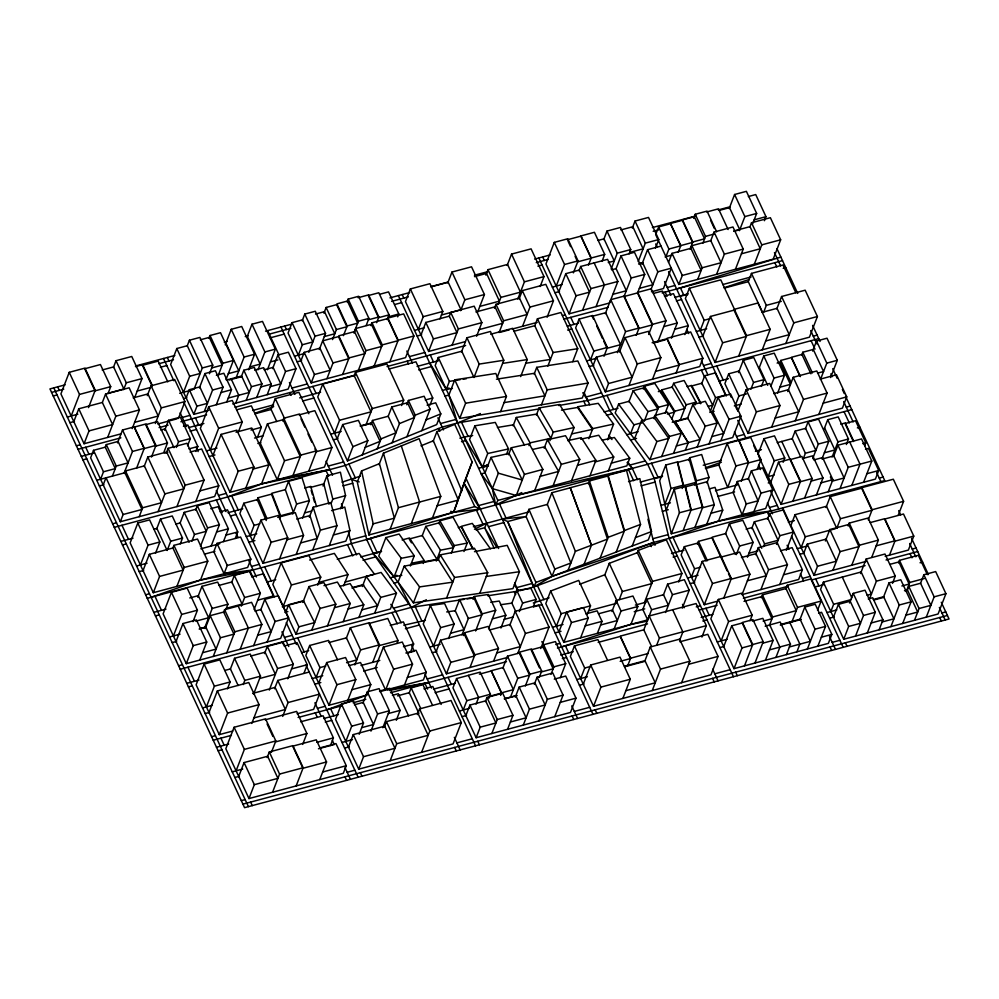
<?xml version="1.0" encoding="UTF-8"?>
<svg xmlns="http://www.w3.org/2000/svg" width="999" height="999" viewBox="0 0 999 999"><rect width="100%" height="100%" fill="white"/><g stroke="black" fill="none" stroke-linecap="round" stroke-linejoin="round"><path stroke-width="1.5" d="M280.931 327.048L351.81 479.545L366.708 539.51L453.621 512.275L463.411 484.652M450.674 511.326L453.621 512.275L472.152 461.875L454.732 424.388L436.888 431.655L433.054 441.608M88.524 407.604L95.23 390.209L84.965 368.107L69.243 372.315L60.914 393.893L84.066 443.731L120.929 433.866M71.179 415.996L79.508 394.418L69.243 372.315M73.801 421.64L78.759 408.791L102.348 402.472L112.612 424.575L89.023 430.894L84.066 443.731M113.374 367.545L116.021 360.689L131.756 356.481L142.02 378.584L134.603 397.802M102.298 402.597L105.569 394.106L129.158 387.787L139.435 409.89L132.218 428.596M108.017 393.618L110.714 386.65L100.437 364.548L84.715 368.756L94.98 390.859L110.714 386.65M100.587 479.27L103.484 471.778L115.272 468.618L105.307 447.165L93.506 450.324L90.622 457.817L120.33 521.74L214.685 496.478L218.793 485.814L201.673 448.976L190.06 452.085M123.651 389.647L126.299 382.792L116.021 360.689M107.655 437.412L115.847 416.208L105.569 394.106M105.182 447.477L106.294 444.605L118.094 441.446L128.059 462.887L116.259 466.046L112.388 476.111M117.52 442.907L122.502 430.007L134.291 426.848L144.268 448.301L136.513 468.381M103.209 484.902L105.994 477.672L123.114 514.51L120.33 521.74M147.278 395.641L151.086 385.789L174.675 379.47L184.94 401.573L178.421 418.469M124.176 472.952L132.467 451.461L122.502 430.007M124.538 473.489L125.512 470.941L144.38 465.884L161.501 502.722L142.632 507.779L139.198 516.683M183.529 392.245L189.698 376.261L200.175 373.451L187.288 345.716L176.811 348.526L170.642 364.51L193.794 414.348L208.779 410.339M155.32 423.526L161.351 407.892L151.086 385.789M187.2 345.966L189.41 340.234L199.887 337.425L212.775 365.159L209.465 373.751M144.106 466.608L147.802 457.055L166.671 451.998L183.791 488.836L164.922 493.881L158.067 511.638M151.461 457.067L155.956 445.404L145.991 423.951L134.191 427.11L144.168 448.563L155.956 445.404M164.698 430.294L168.556 420.292L180.344 417.132L190.31 438.586L187.562 445.729M163.774 452.547L167.47 442.982L157.505 421.528L145.704 424.687L155.669 446.141L167.47 442.982M155.494 553.309L159.865 541.982L149.6 519.88L137.8 523.039L130.145 542.869L153.309 592.707L247.665 567.432L250.861 559.14L240.597 537.05L217.008 543.369L213.798 551.66L224.076 573.751L253.147 569.929L200.487 580.069L151.099 597.265M208.966 338.261L210.027 335.514L220.504 332.704L233.404 360.439L225.986 379.645M186.151 397.877L189.298 389.697L199.788 386.888L207.442 403.359L196.953 406.168L193.794 414.348M166.421 452.622L168.082 448.339L186.95 443.281L204.071 480.119L195.804 501.523M194.006 389.435L202.298 367.969L189.41 340.234M176.311 447.465L178.521 441.745L168.556 420.292M199.4 387.899L204.932 373.564L215.422 370.754L223.064 387.212L216.333 404.682M225.237 344.83L231.231 329.295L241.708 326.498L254.595 354.233L248.614 369.755M140.422 564.972L148.077 545.142L137.8 523.039M156.531 529.295L160.452 519.143L172.253 515.984L182.517 538.074L180.282 543.881M143.032 570.604L149.326 554.32L172.914 548.001L183.179 570.104L159.59 576.423L153.309 592.707M204.283 411.538L212.587 390.022L204.932 373.564M218.157 375.599L222.914 363.249L210.027 335.514M238.349 432.03L242.245 421.94L232.28 400.487L208.691 406.805L200.349 428.434L230.057 492.357L324.413 467.082L331.968 447.502L314.847 410.664L299.113 414.885M195.904 451.498L197.827 446.503L187.862 425.05L183.441 426.236M176.935 506.58L185.202 485.177L168.082 448.339M247.215 336.601L251.985 324.213L262.475 321.403L275.362 349.138L267.395 369.78M167.37 549.949L170.729 541.233L160.452 519.143M179.97 523.364L184.216 512.375L196.016 509.215L206.281 531.318L194.493 534.477L191.833 541.346M226.761 401.998L231.493 389.735L223.838 373.264L216.358 375.274M235.951 378.209L244.118 357.03L231.231 329.295M210.314 449.887L218.656 428.259L208.691 406.805M172.802 548.276L173.926 545.367L197.515 539.048L207.792 561.151L200.487 580.069M241.196 377.035L243.818 370.242L254.295 367.432L261.95 383.891L256.706 397.502M212.937 455.519L221.091 434.39L236.813 430.182L253.933 467.02L245.779 488.149M235.739 403.109L238.761 395.254L231.119 378.783M195.692 510.039L197.34 505.781L209.128 502.622L219.405 524.725L211.189 546.016M193.007 621.678L197.427 610.202L187.163 588.099L171.441 592.307L163.124 613.836L186.289 663.673L280.644 638.398L288.574 617.857L278.296 595.754L264.822 599.363L260.589 610.327M246.216 400.312L251.461 386.7L243.818 370.242M257.979 369.842L264.885 351.948L251.985 324.213M176.898 586.388L184.203 567.469L173.926 545.367M200.449 546.428L207.605 527.884L197.34 505.781M272.64 368.619L277.884 355.02L288.374 352.222L296.016 368.681L288.149 389.073L232.742 403.921M298.326 355.169L302.335 344.755L312.824 341.945L302.547 319.842L292.07 322.652L288.049 333.067L311.213 382.904L405.569 357.63L413.923 335.989L403.646 313.886L387.924 318.094L398.189 340.197L389.835 361.838M173.401 635.938L181.706 614.41L171.441 592.307M267.183 394.692L271.241 384.165L263.599 367.694L254.608 370.105M230.057 492.357L238.212 471.228L221.091 434.39M176.024 641.57L182.979 623.538L196.453 619.929L206.731 642.032L199.775 660.064M302.185 320.816L304.782 314.073L315.272 311.263L325.537 333.354L319.293 349.55M257.492 437.25L261.326 427.322L251.348 405.869L236.613 409.827M197.74 597.24L201.948 586.338L217.67 582.117L227.934 604.22L225.836 609.677M277.672 391.883L285.539 371.491L277.884 355.02M276.723 421.541L271.116 409.478L275.299 398.613L298.888 392.295L308.866 413.748M277.235 479.72L284.553 460.739L300.274 456.531L283.154 419.692L267.432 423.901L260.115 442.882L277.235 479.72L329.882 469.58L261.501 483.928L227.847 496.903M223.476 541.57L228.409 528.796L218.132 506.693L210.764 508.666M266.246 520.541L257.305 499.637L243.818 503.259L239.872 513.486L263.037 563.324L345.854 541.133L349.937 530.556L344.78 507.08L331.593 510.614M300.936 360.801L304.195 352.372L319.917 348.164L330.182 370.267L314.46 374.475L311.213 382.904M186.289 663.673L193.244 645.641L182.979 623.538M235.264 538.411L237.762 531.955L227.497 509.852L220.117 511.825M308.803 352.36L315.047 336.163L304.782 314.073M323.926 313.187L326.136 307.467L336.613 304.658L346.89 326.76L336.401 329.558L332.53 339.585M282.667 420.966L283.716 418.244L299.45 414.023L316.571 450.861L308.679 471.291M224.076 573.751L227.273 565.459L217.008 543.369M204.845 627.509L212.213 608.428L201.948 586.338M205.195 628.596L210.19 615.659L223.676 612.05L233.941 634.153L220.467 637.762L213.249 656.455M261.501 483.928L268.868 464.847L251.748 428.009L236.026 432.217M256.993 500.449L258.029 497.752L271.516 494.143L280.319 516.633M231.581 582.604L234.365 575.412L250.087 571.191L260.352 593.294L254.096 609.527M250.15 535.589L254.096 525.349L243.818 503.259M223.501 612.487L224.588 609.677L238.062 606.068M227.435 688.873L230.107 681.967L219.83 659.864L204.108 664.073L196.116 684.802L219.268 734.64L232.755 731.031M252.759 541.221L260.901 520.154L278.484 515.434L287.737 537.812L279.595 558.878M347.065 301.948L348.164 299.101L358.641 296.291L368.918 318.394L366.171 325.512M334.578 433.166L339.56 420.254L371.016 411.825L354.195 375.649L322.739 384.066L317.757 396.99L347.465 460.914L436.688 424.587L440.821 413.873L435.689 402.822L427.11 405.119M343.456 335.639L347.19 325.961L336.925 303.858L347.402 301.049L357.679 323.152L347.19 325.961M326.935 378.683L333.017 362.924L322.752 340.821L338.474 336.613L348.751 358.716L333.017 362.924M285.252 489.847L288.549 481.306L302.023 477.697L309.378 500.586L302.635 518.056M241.296 606.143L244.63 597.502L234.365 575.412M292.957 475.512L300.836 455.082L283.716 418.244M226.723 652.846L234.852 631.768L224.588 609.677M206.381 706.905L214.385 686.176L204.108 664.073M279.545 518.643L280.657 515.746L271.853 493.256L285.327 489.647L293.406 512.337L280.657 515.746M263.037 563.324L271.166 542.245L260.901 520.154M353.946 332.829L358.429 321.203L348.164 299.101M354.071 332.742L355.694 328.534L371.416 324.325L381.693 346.428L365.959 350.637L358.391 370.267M209.003 712.537L217.332 690.958L248.776 682.529L259.053 704.632L251.785 723.451M342.669 374.475L349.051 357.917L338.786 335.814L354.508 331.606L364.772 353.708L349.051 357.917M230.245 669.43L234.54 658.291L250.262 654.083L260.539 676.186L253.559 694.268M240.21 649.238L248.376 628.046L238.112 605.943L251.586 602.335L261.863 624.437L253.684 645.629M292.782 513.961L296.628 503.996L288.549 481.306M370.916 325.612L372.003 322.802L387.737 318.581L398.002 340.684L382.28 344.892L374.113 366.046M317.67 585.139L320.754 577.135L308.778 555.494L281.181 562.887L272.852 584.452L296.016 634.29L390.372 609.015L396.478 593.181L381.094 572.452L366.221 576.435L362.337 586.513M353.896 376.436L355.457 372.39L386.9 363.961L403.721 400.149L401.635 405.544M376.648 322.689L378.846 316.995L368.581 294.905L358.092 297.714M219.268 734.64L227.597 713.061L217.332 690.958M337.2 438.811L342.694 424.563L358.416 420.354L367.832 440.609L362.337 454.857M243.207 684.565L244.805 680.394L234.54 658.291M309.353 517.157L313.187 507.23L330.781 502.522L336.963 525.711L329.295 545.579M296.166 554.445L303.546 535.327L295.317 512.674L277.734 517.382M322.989 486.001L326.923 475.811L340.409 472.202L345.567 495.679L340.509 508.778M387.212 319.692L389.073 314.86L378.808 292.757L368.319 295.567L378.596 317.67L389.073 314.86M271.403 752.397L275.824 740.946L265.547 718.855L234.091 727.272L225.824 748.726L248.976 798.563L343.331 773.288L346.266 765.709L335.989 743.606L319.767 747.951M267.17 642.007L275.1 621.465L264.822 599.363M264.56 653.583L267.332 646.403L283.054 642.195L293.331 664.285L287.737 678.783M283.129 606.555L291.446 584.989L281.181 562.887M397.689 316.883L398.813 313.998L388.536 291.895L379.558 294.305M439.935 318.918L442.819 311.438L429.92 283.704L410.352 288.948L405.469 301.611L428.621 351.448L465.322 341.621M285.751 612.187L288.624 604.72L303.496 600.736L314.623 622.614L298.901 626.823L296.016 634.29M312.724 550.012L320.392 530.157L313.187 507.23M331.131 503.459L332.817 499.088L326.923 475.811M347.465 460.914L352.959 446.665L342.694 424.563M366.034 424.75L372.265 408.579L355.457 372.39M236.089 770.828L244.368 749.375L234.091 727.272M370.841 424.712L372.477 420.454L388.199 416.246L395.904 432.817L381.044 438.873L377.21 448.801M302.847 602.434L308.966 586.563L323.851 582.579L335.826 604.22L327.472 625.861M269.28 690.059L277.597 668.506L267.332 646.403M238.711 776.46L244.068 762.574L267.657 756.255L277.922 778.358L254.333 784.677L248.976 798.563M274.575 688.761L277.784 680.444L309.24 672.027M368.918 534.964L373.201 523.851L394.38 518.181L379.42 463.661L361.576 470.929L357.292 482.042L368.918 534.964L474.8 506.605L480.282 509.09L463.923 483.204L472.152 461.875M418.356 329.345L423.251 316.683L410.352 288.948M388.074 416.583L391.77 406.993L407.505 402.772L414.348 417.507L399.475 423.564L392.083 442.744M420.979 334.99L425.811 322.44L449.3 316.159L456.955 332.617L433.466 338.911L428.621 351.448M311.738 630.069L320.092 608.428L308.966 586.563M447.764 282.954L451.973 272.04L471.54 266.808L484.428 294.543L477.584 312.262M379.021 464.697L383.466 453.171L419.143 438.673L440.771 496.378L432.455 517.944M337.525 659.765L328.546 640.434L309.665 645.479L305.844 655.419L328.996 705.257L366.745 695.142L370.791 684.64L360.527 662.537L348.913 665.646M282.705 716.408L288.062 702.547L277.784 680.444M267.158 757.554L269.305 751.96L292.894 745.641L303.172 767.744L296.154 785.926M406.743 404.757L408.391 400.462L424.125 396.241L430.119 409.14L421.815 430.644M304.008 673.164L307.267 664.697L297.003 642.594L284.141 646.041M343.693 585.814L348.027 574.575L334.353 553.396L309.653 560.002M449.15 316.521L450.724 312.462L474.2 306.181L481.855 322.64L476.61 336.226M406.943 436.688L415.247 415.184L408.391 400.462M474.001 377.535L461.763 351.198L438.274 357.492L435.177 365.534L459.752 418.406L582.292 398.014L588.061 383.054L577.797 360.964L536.75 367.332L534.128 374.138M316.109 677.522L319.942 667.582L309.665 645.479M272.565 792.244L279.583 774.063L269.305 751.96M460.651 310.689L464.86 299.775L451.973 272.04M318.731 683.154L326.673 662.574L345.542 657.517L355.806 679.62L347.864 700.199M343.194 621.653L350.212 603.483L337.375 582.067L323.988 585.651M452.11 345.167L458.379 328.933L450.724 312.462M430.02 405.07L432.754 397.989L415.946 361.8L388.986 369.018M302.685 744.43L306.893 733.503L296.616 711.4L265.172 719.829M485.864 275.15L487.987 269.655L507.554 264.423L520.442 292.158L500.874 297.39L498.226 304.258M346.178 638.573L350.324 627.809L369.205 622.764L379.47 644.855L372.727 662.349M410.314 566.021L414.26 555.781L399.125 534.028L385.889 537.574L378.746 556.093L397.914 582.142M390.097 529.295L398.426 507.692L383.466 453.171M442.42 390.434L446.266 389.41L449.375 381.356L438.274 357.492M358.916 617.444L363.798 604.795L350.125 583.603L339.71 586.401M461.426 352.085L466.945 337.762L490.434 331.468L503.808 360.264L497.152 377.522M328.996 705.257L336.938 684.677L326.673 662.574M540.272 408.691L457.542 422.964L448.888 395.042L454.745 379.845L495.791 373.476L506.456 396.416L500.599 411.613M507.142 265.472L511.538 254.096L531.106 248.863L543.993 276.598L540.159 286.538M374.65 613.224L380.756 597.39L396.478 593.181M354.807 664.922L360.602 649.912L350.324 627.809M359.153 734.29L363.499 723.014L353.234 700.911L341.433 704.07L335.552 719.342L358.703 769.168L453.059 743.905L461.288 722.589L451.011 700.486L419.568 708.915L417.37 714.597M411.276 523.613L419.605 502.022L401.311 445.916M494.455 308.254L495.979 304.308L519.455 298.027L527.11 314.485L503.633 320.779L499.075 332.58M390.359 577.834L394.118 576.823L401.273 558.304L385.889 537.574M330.444 745.554L333.404 737.886L323.127 715.796L300.662 721.802M474.213 376.985L479.183 364.086L466.945 337.762M319.742 779.607L326.561 761.95L316.283 739.847L292.695 746.166L302.972 768.268L326.561 761.95M459.752 418.406L465.609 403.221L454.745 379.845M474.475 551.673L507.192 545.354L519.443 571.715L512.924 588.623L413.436 602.834L419.58 586.9L452.747 582.167L438.399 559.552L404.195 566.171L398.052 582.105L411.226 607.392L475.549 745.803M422.127 535.926L425.799 526.398L439.036 522.852L453.446 547.664L440.447 550.187L436.251 561.076M345.816 741.433L351.71 726.173L341.433 704.07M404.483 685.039L412.537 664.148L402.272 642.045L383.404 647.102L375.337 667.994L385.614 690.084L379.807 691.645M517.794 299.026L524.425 281.83L511.538 254.096M362.949 703.121L367.32 691.82L379.108 688.661L389.385 710.764L382.829 727.722M519.143 298.851L522.315 290.622L545.804 284.328L553.458 300.786L547.102 317.257M348.439 747.077L353.246 734.602L384.702 726.173L394.967 748.276L363.524 756.705L358.703 769.168M506.456 454.433L508.578 448.938L495.292 422.415L474.862 425.811L469.567 439.535L497.864 500.424L495.654 504.982L521.803 492.569M423.301 563.486L424.363 560.726L409.465 537.962L402.122 539.935M438.748 523.601L439.835 520.791L453.071 517.245L467.232 543.069L463.973 551.523M396.978 643.356L398.052 640.559L387.774 618.468L368.906 623.513L379.183 645.616L398.052 640.559M573.401 272.852L578.034 260.876L567.757 238.773L554.283 242.382L545.941 263.998L569.105 313.823L609.54 302.997L617.857 281.456L607.579 259.353L580.656 266.483L578.983 270.816M522.552 326.298L529.97 307.08L522.315 290.622M385.614 690.084L393.668 669.193L383.404 647.102M370.941 731.131L377.585 713.923L367.32 691.82M438.099 560.352L440.222 554.857L474.425 548.239L487.724 572.727L479.757 593.356M534.652 325.986L537.437 318.793L560.914 312.5L577.734 348.688L572.739 361.638M410.464 652.247L413.648 643.98L403.384 621.89L390.309 625.386M474.862 425.811L487.724 453.509L482.43 467.232L478.596 468.256M448.526 638.523L454.12 624.013L444.58 603.483L430.369 605.519L423.251 623.963L446.416 673.801L508.329 657.217M451.336 553.109L454.233 545.604L439.835 520.791M384.265 727.297L386.451 721.628L417.907 713.199L428.184 735.301L396.728 743.731L390.159 760.751M520.666 376.598L527.235 359.578L512.699 328.321L490.684 334.215M556.206 286.089L564.547 264.485L554.283 242.382M491.021 457.392L498.364 473.176L522.252 480.019L509.078 453.434L491.021 457.392L485.052 472.864L481.206 473.888L492.395 488.648L495.654 504.982M558.828 291.733L565.796 273.664L579.283 270.055L589.547 292.145L576.073 295.754L569.105 313.823M396.278 720.304L400.099 710.389L389.822 688.286L379.508 691.058M408.991 693.431L411.151 687.861L422.939 684.702L432.567 705.419M446.59 598.101L454.557 577.459L440.222 554.857M513.099 425.799L516.308 417.47L536.738 414.073L550.861 438.286L530.019 442.844L528.946 445.616M498.364 473.176L492.395 488.648L516.283 495.492L632.292 468.381L637.524 479.657M433.529 646.066L440.646 627.622L430.369 605.519M508.541 454.807L511.263 447.764L529.32 443.806L542.857 469.418L534.702 490.559M405.856 652.996L416.009 650.274L426.286 672.377L423.351 679.982L387.063 689.697M436.138 651.71L440.571 640.234L464.16 633.915L474.425 656.006L450.836 662.325L446.416 673.801M547.864 366.096L553.109 352.522L537.437 318.793M455.044 611.176L459.54 599.537L473.751 597.502L481.818 614.872L468.344 618.481L462 634.914M588.473 265.122L591.221 258.004L580.943 235.914L594.43 232.292L604.695 254.395L602.01 261.351M603.696 239.598L606.992 231.069L620.466 227.46L630.744 249.55L629.095 253.821M536.363 415.047L539.123 407.892L559.54 404.495L574.088 427.547L568.98 440.771M541.446 404.807L547.215 389.86L536.75 367.332M603.983 356.268L607.38 347.452L592.532 315.497L579.045 319.106L575.649 327.909L605.357 391.833L699.712 366.571L702.909 358.279L690.671 331.955L667.082 338.274L679.32 364.598L676.123 372.889M582.579 310.214L590.921 288.586L580.656 266.483M473.039 599.35L474.138 596.503L488.349 594.467L495.691 610.252L488.536 628.796M516.283 495.492L524.438 474.35L511.263 447.764M463.524 635.539L464.61 632.729L488.199 626.41L498.476 648.513L493.593 661.163M421.603 752.322L429.832 731.018L419.568 708.915M596.053 306.606L604.407 284.977L594.13 262.874M611.163 268.981L617.257 253.172L606.992 231.069M544.143 448.201L547.44 439.672L565.496 435.714L579.77 459.365L571.54 480.694M468.356 675.399L456.555 678.558L452.959 687.886L476.123 737.724L570.479 712.449L575.986 698.164L565.721 676.061L554.283 679.133M475.611 630.968L482.205 613.861L474.138 596.503M616.046 268.731L621.003 255.894L634.477 252.285L644.755 274.388L637.449 293.294M549.937 440.684L553.246 432.105L539.123 407.892M632.292 228.134L635.027 221.041L648.513 217.432L658.778 239.535L655.494 248.052M845.604 396.391L884.727 480.569L653.733 542.432L552.022 576.373L554.832 569.08L570.866 563.011L547.34 504.408L528.921 509.34L526.098 516.62L552.022 576.373L533.778 586.987L519.792 590.734M605.307 313.686L610.714 299.688L624.188 296.079L639.048 328.034L636.226 335.339M470.005 667.482L474.887 654.832L464.61 632.729M590.496 359.877L593.906 351.061L579.045 319.106M593.119 365.509L596.328 357.192L619.917 350.874L632.155 377.197L608.566 383.516L605.357 391.833M463.236 709.989L466.833 700.661L456.555 678.558M624.025 296.528L637.499 292.907L652.347 324.875L638.873 328.484L624.025 296.528L631.268 277.997L621.003 255.894M638.186 261.588L645.304 243.144L635.027 221.041M553.121 485.626L561.351 464.31L547.44 439.672M465.846 715.621L469.917 705.082L485.651 700.861L495.916 722.964L480.194 727.172L476.123 737.724M547.14 504.92L551.848 492.732L570.267 487.799L591.42 545.267L584.103 564.223M500.924 628.021L505.831 615.272L499.238 601.061L490.709 602.285M641.945 264.248L647.564 249.688L661.051 246.079M511.825 603.234L516.77 590.409L530.981 588.386L536.126 599.437L533.366 606.555M665.933 256.706L668.905 249.026L680.694 245.866L670.429 223.764L658.628 226.923L655.669 234.603L678.833 284.44L773.176 259.166L780.656 239.797L770.379 217.707L751.51 222.752L749.912 226.91M476.048 704.17L478.671 697.389M509.665 625.599L515.184 611.301L538.773 604.994L549.038 627.085L540.771 648.538M617.457 352.659L625.561 331.643L610.714 299.688M519.343 611.588L522.639 603.046L516.77 590.409M619.48 351.998L625.037 337.612L648.626 331.293L660.863 357.63L652.534 379.195M485.352 701.635L486.963 697.439L502.697 693.231L512.962 715.334L507.567 729.307M488.898 698.276L490.459 694.23L480.194 672.127L468.394 675.287L478.621 697.502M588.873 438.686L592.757 428.633L577.784 406.743L598.214 403.346L613.598 424.076L607.617 439.847M502.759 668.443L507.492 656.193L519.28 653.034L529.557 675.137L517.757 678.296L510.402 697.352M650.936 289.685L657.841 271.79L647.564 249.688M500.599 695.379L501.585 692.806L491.321 670.704L503.109 667.544L513.386 689.647L501.585 692.806M517.707 653.471L525.449 633.403L515.184 611.301M668.556 262.337L672.027 253.359L690.896 248.301L701.161 270.404L682.292 275.462L678.833 284.44M589.972 475.761L595.916 460.339L581.268 437.662L567.732 440.634M643.031 420.941L629.083 401.286L618.606 404.096L615.172 412.962L634.402 439.011M491.845 733.516L497.24 719.542L486.963 697.439M588.349 483.741L589.41 480.956L607.842 476.024L624.225 531.231L608.191 537.3L600.137 558.154M678.221 252.26L680.806 245.579L670.529 223.489L682.329 220.329L692.594 242.42L680.806 245.579M628.945 385.514L637.275 363.936L625.037 337.612M648.651 334.465L652.559 324.35L637.699 292.395L651.173 288.786L666.033 320.741L657.891 341.82M693.668 218.344L695.242 214.273L707.03 211.114L716.658 231.83M587.3 614.185L590.521 605.831L578.708 580.407L550.636 591.033L545.804 603.571L563.823 642.357L647.689 619.892L651.61 609.727L646.74 599.238L663.511 594.755L668.393 605.244L651.61 609.727M628.883 401.823L633.166 390.709L643.656 387.899L657.904 408.928L647.989 411.588L644.23 421.316M515.259 697.202L519.168 687.062L534.902 682.854L545.167 704.944L529.445 709.165L523.301 725.087M690.034 249.063L692.769 241.983L682.492 219.892L694.293 216.733L704.557 238.823L692.769 241.983M690.784 248.576L691.907 245.679L710.776 240.622L721.053 262.725L702.172 267.782L697.702 279.383M568.056 570.304L575.374 551.336L551.848 492.732M525.349 686.026L529.907 674.213L519.642 652.11L531.431 648.95L541.708 671.053L539.26 677.409M608.391 470.829L613.736 456.955L598.726 435.252L580.669 439.21M542.557 647.552L543.631 644.742L555.432 641.583L565.696 663.686L560.289 677.709M643.219 389.023L644.305 386.201L654.795 383.391L668.468 404.583L665.209 413.037M702.896 243.157L705.506 236.376L695.242 214.273M556.331 626.236L561.176 613.698L550.636 591.033M630.556 433.703L633.99 424.825L642.482 422.552M534.303 684.402L537.075 677.21L552.797 673.001L563.074 695.104L554.745 716.67M734.989 310.427L720.779 279.857L689.335 288.274L685.376 298.526L715.084 362.45L809.44 337.175L817.407 316.521L805.169 290.197L781.58 296.503L776.797 308.903M671.378 338.211L677.247 322.989L662.399 291.034L653.408 293.431M558.953 631.868L566.583 612.075L583.366 607.592L588.236 618.081L580.594 637.861M710.751 240.697L714.085 232.043L732.966 226.985L743.231 249.088L735.439 269.28M649.862 459.715L656.88 441.533L668.718 438.361L654.058 417.432L641.495 420.804L634.477 438.986L649.862 459.715L732.692 437.537L740.921 416.208L730.644 394.106L718.081 397.465L712.599 411.688M602.347 440.134L614.373 437.5L629.757 458.229L626.81 465.896L497.864 500.424M729.158 208.604L734.59 194.493L746.39 191.333L756.655 213.436L752.634 223.863M551.048 674.25L553.908 666.845L543.631 644.742M563.823 642.357L571.465 622.564L566.583 612.075M660.676 392.507L661.688 389.872L672.177 387.063L684.715 408.554L674.8 411.213L671.753 419.118M684.852 334.603L688.311 325.637L673.463 293.669L664.472 296.079M653.708 418.369L654.807 415.497L667.369 412.125L681.293 433.254L673.526 453.371M654.145 418.656L658.553 407.242L668.468 404.583M539.023 720.878L547.34 699.312L537.075 677.21M671.977 387.562L673.626 383.304L684.103 380.494L696.078 402.135L694.992 404.982M716.57 274.325L724.362 254.146L714.085 232.043M607.554 660.339L597.914 639.622L574.437 645.916L570.379 656.443L593.531 706.281L710.951 674.837L718.056 656.405L707.791 634.315L679.894 641.783M604.557 575.536L609.278 563.311L637.35 552.684L651.735 583.628L622.377 591.495L619.23 599.637M700.224 330.482L704.183 320.242L689.335 288.274M739.422 230.694L744.867 216.596L734.59 194.493M616.183 552.085L624.512 530.494L608.116 475.299L626.535 470.367L640.546 524.425L632.217 546.016M702.846 336.126L710.439 316.458L734.028 310.14L746.265 336.463L722.677 342.782L715.084 362.45M661.7 456.543L669.467 436.426L681.293 433.254M597.377 633.366L602.01 621.341L597.14 610.851L585.963 613.848M680.144 420.417L686.163 404.795L673.626 383.304M580.644 678.546L584.702 668.019L574.437 645.916M682.205 488.511L683.503 485.139L677.622 461.863L665.784 465.034L659.69 480.844L671.316 533.766L765.671 508.491L772.826 489.96L762.549 467.857L751.398 470.854L748.101 479.408M583.266 684.178L590.659 665.009L620.017 657.142L630.282 679.245L622.889 698.413M611.925 611.513L616.158 600.524L632.941 596.028L637.812 606.518L630.918 624.387L561.625 646.902M687.412 418.569L692.782 404.657L705.344 401.286L717.082 423.002L709.028 443.868M764.435 220.704L765.983 216.671L755.719 194.568L748.351 196.553M701.635 383.791L704.745 375.749L715.222 372.939L725.499 395.042L715.584 397.689L709.889 412.45M637.137 553.234L638.224 550.399L666.296 539.772L681.967 573.488L678.683 582.005M754.307 264.223L761.787 244.855L751.51 222.752M628.533 481.668L639.86 478.633L651.498 531.555L648.264 539.947L535.976 582.442L533.778 586.987L507.679 521.553L502.21 519.068L526.098 516.62L507.679 521.553L535.976 582.442M614.148 628.883L621.041 611.013L616.158 600.524M762.487 312.25L748.276 281.681L751.473 273.401L782.929 264.972L795.841 292.769M685.364 450.212L688.286 442.632L675.099 421.316M664.847 504.308L670.941 488.511L665.784 465.034M666.158 510.302L674.263 489.298L685.426 486.301L691.221 509.602L683.116 530.606M593.531 706.281L600.936 687.112L590.659 665.009M688.761 460.502L689.834 457.692L701.673 454.52L709.015 477.41L706.855 483.017M697.19 447.04L705.244 426.161L692.782 404.657M748.151 390.322L739.16 370.991L728.683 373.801L724.899 383.579L731.318 397.39M738.673 356.131L746.578 335.652L734.34 309.315L757.929 302.997L770.167 329.333L762.262 349.812M644.392 602.647L652.609 581.343L638.224 550.399M671.316 533.766L679.42 512.762L674.263 489.298M646.74 599.238L642.819 609.402L647.689 619.892M694.767 485.139L696.453 480.769L689.834 457.692M738.548 372.59L743.281 360.327L753.758 357.517L764.035 379.62L761.4 386.438M763.661 312.262L766.32 305.357L751.473 273.401M627.609 665.958L630.606 658.204L620.342 636.101L643.818 629.807L651.523 646.378M643.606 630.369L649.163 615.971L696.066 603.546L706.33 625.649L701.922 637.087M720.853 440.696L729.083 419.368L718.081 397.465M735.177 405.681L738.948 395.891L728.683 373.801M663.324 595.242L667.582 584.19L684.365 579.707L689.235 590.197L682.305 608.141M706.131 561.026L697.789 543.069L684.315 546.678L681.143 554.895L704.295 604.732L717.369 601.236M737.799 411.313L746.116 389.747L769.705 383.429L779.982 405.532L771.653 427.097M694.904 527.447L702.759 507.092L696.328 483.966L685.177 486.95L690.971 510.252L702.759 507.092M727.16 443.469L735.963 465.959L727.659 487.487L718.843 464.997L727.16 443.469L738.985 440.297L748.526 462.587L741.308 481.306M644.73 661.301L650.249 647.002L679.607 639.148L689.872 661.238L681.593 682.692M750.923 389.235L753.546 382.43L743.281 360.327M759.003 368.306L763.76 355.956L774.25 353.159L784.515 375.249L777.634 393.082M665.584 612.499L672.464 594.68L667.582 584.19M656.655 645.267L659.427 638.061L649.163 615.971M697.352 544.205L698.451 541.371L711.925 537.762L727.197 570.966M706.705 524.288L714.285 504.645L707.205 481.693L696.053 484.677L702.484 507.804L714.285 504.645M691.408 576.997L694.58 568.781L684.315 546.678M820.279 379.121L836.488 374.775L846.765 396.878L842.419 408.141L748.064 433.416L756.393 411.85L746.116 389.747M785.851 343.494L793.818 322.839L781.58 296.503M652.247 690.559L660.514 669.105L650.249 647.002M694.03 582.629L702.222 561.413L721.091 556.356M538.823 257.979L609.702 410.477L647.664 464.26L654.208 478.346L669.118 538.324L718.493 521.128L722.739 510.139L715.022 487.35L709.452 488.848M770.853 386.288L774.038 378.059L763.76 355.956M779.832 363.024L780.843 360.427L791.32 357.617L799.675 375.574M742.082 514.81L746.278 503.946L758.066 500.799L748.438 478.521L737.287 481.506L733.091 492.37L742.082 514.81L771.153 510.988L718.493 521.128M679.545 640.521L682.916 631.78L659.427 638.061M725.461 533.99L729.357 523.913L742.831 520.304L753.109 542.407L747.377 557.242M757.891 454.545L763.998 438.686L774.487 435.876L784.752 457.979L783.091 462.3M704.295 604.732L712.487 583.516L702.222 561.413M757.142 469.455L760.963 459.565L750.686 437.462L738.86 440.634L748.401 462.924L760.963 459.565M787.724 391.558L793.218 377.297L816.807 370.979L827.085 393.082L818.83 414.46M801.797 354.845L802.796 352.247L813.273 349.438L823.551 371.541L817.557 373.139M812.649 351.074L816.533 341.021L827.01 338.211L837.287 360.314L830.631 377.535M750.049 620.766L752.185 615.234L741.907 593.144L718.318 599.45L710.851 618.818L734.003 668.656L828.358 643.381L831.83 634.402L821.553 612.3L818.568 613.099M736.288 554.657L739.622 546.016L729.357 523.913M753.883 511.65L761.026 493.119L751.398 470.854M768.156 476.648L774.275 460.789L763.998 438.686M723.701 598.314L731.355 578.458L712.15 537.175L725.636 533.553L735.264 554.283M751.698 528.646L754.345 521.803L767.819 518.194L778.084 540.297L764.61 543.906L763.561 546.64M770.778 482.28L778.496 462.262L790.296 459.103L800.561 481.206L792.844 501.223M795.241 420.779L803.496 399.4L793.218 377.297M791.957 439.31L795.117 431.143L805.594 428.346L815.871 450.437L805.381 453.246L803.283 458.691M820.541 379.32L826.797 363.124L816.533 341.021M767.432 519.193L769.605 513.586L783.079 509.977L793.343 532.067L786.3 550.324M721.116 640.921L728.596 621.553L718.318 599.45M755.556 554.732L758.291 547.652L777.16 542.594L787.437 564.697L779.782 584.515M805.319 429.071L808.066 421.94L818.556 419.13L828.82 441.233L822.202 458.391M720.779 557.155L739.647 552.097L749.924 574.2L742.045 594.63L798.651 579.457L802.397 569.755L792.132 547.652L780.519 550.761M723.738 646.553L731.743 625.811L742.22 623.001L752.497 645.104L742.007 647.914L734.003 668.656M865.496 449.225L868.443 448.426L878.708 470.529L875.399 479.108L781.043 504.383L788.773 484.365L778.496 462.262M776.51 544.393L779.869 535.676L769.605 513.586M760.913 589.572L768.568 569.742L758.291 547.652M812.711 458.603L818.331 444.043L808.066 421.94M823.988 429.395L827.721 419.717L838.211 416.908L848.476 439.011L846.34 444.543M761.3 597.689L762.399 594.867L785.988 588.548L796.253 610.639L772.664 616.957L769.342 625.561M836.762 528.359L826.498 506.268L795.042 514.685L790.871 525.511L814.023 575.349L866.283 561.351M804.632 498.064L812.162 478.558L801.885 456.468L790.097 459.627L800.361 481.718L812.162 478.558M744.492 665.846L752.722 644.53L742.444 622.439L752.934 619.63L763.199 641.72L754.982 663.036M816.433 494.905L822.976 477.934L812.711 455.831L802.384 458.591M832.13 457.03L837.999 441.82L827.721 419.717M833.578 456.568L837.949 445.229L861.538 438.923L871.802 461.026L863.611 482.267M801.136 547.614L805.319 536.788L795.042 514.685M785.701 589.26L787.237 585.277L810.826 578.958L821.103 601.061L817.519 610.339M803.758 553.246L807.267 544.155L826.136 539.098L836.4 561.201L817.532 566.258L814.023 575.349M828.221 491.745L832.879 479.67L822.614 457.567L813.773 459.94M765.459 660.227L773.101 640.421L762.836 618.331L752.347 621.141M825.998 507.529L830.219 496.615L861.662 488.199L871.94 510.302L840.484 518.718L836.8 528.271M840.022 488.586L848.226 467.32L837.949 445.229M775.948 657.429L779.994 646.94L790.471 644.13L780.207 622.027L765.172 626.198M791.882 621.965L797.514 607.38L787.237 585.277M825.399 541.008L829.832 529.532L848.7 524.475L858.965 546.578L840.097 551.635L832.904 570.292M864.697 445.691L865.796 442.857L855.531 420.754L845.042 423.564L853.383 441.521M786.425 654.62L790.471 644.13M799.849 619.83L804.769 607.092L815.246 604.283L825.524 626.385L817.881 646.191M851.81 485.427L860.014 464.16L849.749 442.07M867.07 595.242L871.428 594.08L861.15 571.977L823.376 582.18L820.579 589.435L843.73 639.26L938.086 613.998L945.928 593.681L935.663 571.578L923.863 574.737L920.504 583.441M796.915 651.81L799.874 644.118L789.61 622.027L800.087 619.218L810.364 641.321L789.372 646.965M848.126 525.949L849.237 523.089L868.106 518.031L878.371 540.134L871.74 557.317M807.392 649L815.034 629.195L804.769 607.092M830.843 611.525L833.641 604.283L823.376 582.18M868.256 519.842L872.152 509.74L861.875 487.649L893.331 479.22L903.596 501.323L898.201 515.334M851.772 565.234L859.502 545.192L849.237 523.089M833.466 617.17L838.411 604.358L850.199 601.211L860.476 623.301L848.675 626.46L843.73 639.26M860.551 573.538L866.133 559.065L885.002 554.02L895.279 576.111L892.482 583.354M849.512 602.996L853.221 593.369L865.022 590.209L875.286 612.3L867.319 632.954M869.53 598.975L876.398 581.168L866.133 559.065M855.531 636.113L863.498 615.459L853.221 593.369M889.51 555.132L895.042 540.796L884.777 518.693L870.254 522.577M883.428 597.327L888.985 582.917L900.773 579.757L911.051 601.848L902.709 623.476M898.501 562.887L899.475 560.352L918.343 555.294L927.334 574.637M913.773 536.113L894.892 541.171L884.627 519.068L903.496 514.01L913.773 536.113L908.378 550.074L885.151 556.293M879.12 629.795L882.954 619.83L872.689 597.739L868.268 598.925M890.908 626.635L899.25 605.007L888.985 582.917M906.33 591.321L909.752 582.454L899.475 560.352M907.267 590.347L908.79 586.413L920.579 583.254L930.856 605.357L919.055 608.516L914.497 620.317M926.298 617.157L934.14 596.84L923.863 574.737M366.708 539.51L373.264 553.596L394.118 576.823L396.803 575.224M429.695 363.049L446.266 389.41L448.976 387.912M426.361 599.75L411.226 607.392L180.245 669.255M474.475 529.233L486.825 523.176L484.627 527.734L476.098 530.019M488.024 464.597L482.43 467.232L464.085 437.05L459.89 438.174M488.149 464.76L482.43 467.232L488.461 465.909M480.432 413.549L457.542 422.964L442.17 427.085L345.267 465.459L114.273 527.322M415.247 415.184L430.119 409.14M352.959 446.665L367.832 440.609M425.949 419.917L440.821 413.873M365.222 447.377L380.095 441.333L371.528 422.914L360.09 425.974M421.016 445.816L433.366 440.784L458.329 500.074L437.162 505.744M342.02 482.167L360.489 476.111M624.512 530.494L640.546 524.425M575.374 551.336L607.492 539.11L588.711 482.779L570.292 487.712L591.445 545.179M635.451 537.624L651.498 531.555M579.595 584.315L604.857 574.75L617.307 601.523M533.778 586.987L653.733 542.432L647.964 519.205M549.1 597.814L533.329 602.946M326.798 709.802L366.745 695.142M254.782 413.274L273.664 406.693M705.381 467.794L721.403 462.212M724.225 287.675L749.375 279.408M676.623 288.986L780.868 257.105M567.382 239.748L580.856 236.139L591.133 258.242L577.647 261.85L575.087 256.318M200.312 339.81L209.303 337.4L222.19 365.135L211.701 367.944M620.854 229.932L632.842 226.723L643.106 248.813L629.632 252.422M102.185 369.98L113.624 366.92L123.888 389.023L108.167 393.231M315.522 314.061L324.513 311.651L334.79 333.753L324.3 336.563M598.001 240.447L603.983 238.848L614.26 260.951L608.266 262.55M706.705 211.975L718.493 208.816L728.121 229.533M431.556 286.476L448.114 282.043L461.001 309.777L441.433 315.01M65.122 384.852L49.95 388.911L244.568 807.667L949.05 618.98L941.27 602.247M135.514 365.996L174.85 355.457M224.275 342.22L227.273 341.421M245.242 336.613L248.239 335.801M265.559 331.168L292.27 324.013M389.96 297.852L409.715 292.557M430.794 286.913L447.352 282.48M474.45 275.225L487.999 271.591M534.627 259.103L550.149 254.945M652.397 227.56L695.828 215.934M718.293 209.915L730.269 206.706M135.527 366.645L142.67 364.722L152.298 385.439M719.193 210.414L729.52 207.655L739.784 229.758L733.89 231.331M474.488 276.636L486.538 273.414L499.425 301.149L479.857 306.381M51.586 392.432L63.761 389.173M158.754 363.736L173.489 359.79M268.594 334.315L290.909 328.334M391.596 301.373L408.341 296.89M536.263 262.625L547.964 259.49M653.184 231.306L658.528 229.882M53.222 395.954L57.068 394.93M160.389 367.257L166.796 365.547M270.23 337.837L284.203 334.091M394.63 304.52L401.623 302.647M537.899 266.146L542.095 265.022M79.508 394.418L95.23 390.209M564.547 264.485L578.034 260.876M645.304 243.144L658.778 239.535M744.867 216.596L756.655 213.436M591.221 258.004L604.695 254.395M126.299 382.792L142.02 378.584M358.429 321.203L368.918 318.394M368.369 319.805L378.846 316.995M617.257 253.172L630.744 249.55M315.047 336.163L325.537 333.354M388.324 316.808L398.813 313.998M754.195 219.83L765.983 216.671M202.298 367.969L212.775 365.159M244.118 357.03L254.595 354.233M524.425 281.83L543.993 276.598M222.914 363.249L233.404 360.439M264.885 351.948L275.362 349.138M464.86 299.775L484.428 294.543M705.506 236.376L714.36 234.003M734.04 230.931L750.012 226.648L760.276 248.751L741.408 253.808M137.213 391.034L151.511 387.212M423.251 316.683L442.819 311.438M133.204 397.877L147.939 393.931L158.217 416.021L134.628 422.34M249.713 366.908L260.19 364.098L247.302 336.363M611.588 269.842L616.083 268.631L626.361 290.734L612.874 294.343M270.429 361.925L277.922 359.915M228.309 373.651L238.786 370.841L225.899 343.107M639.572 263.436L642.569 262.637L652.846 284.74L639.36 288.349M67.333 417.033L77.847 414.21M294.48 356.193L304.308 353.559M552.372 287.125L562.2 284.49M638.586 264.036L643.081 262.824M665.097 256.93L671.927 255.095M475.924 311.963L495.005 306.843L502.647 323.314L479.17 329.608M226.623 379.995L241.583 376.011L249.238 392.47L228.284 398.064M264.136 369.78L273.114 367.382L280.769 383.841L270.292 386.65M69.955 422.664L74.463 421.453M179.683 393.281L192.52 389.835M229.208 380.007L241.933 376.598M297.103 361.825L301.598 360.627M414.51 330.382L424.375 327.734M554.982 292.757L559.49 291.546M212.587 390.022L223.064 387.212M398.189 340.197L413.923 335.989M590.921 288.586L617.857 281.456M631.268 277.997L644.755 274.388M115.847 416.208L139.435 409.89M183.579 398.564L186.801 397.702M417.132 336.014L421.653 334.802M285.539 371.491L296.016 368.681M657.841 271.79L671.316 268.182L663.448 288.561L651.473 291.77M724.362 254.146L743.231 249.088M761.787 244.855L780.656 239.797M529.97 307.08L553.458 300.786M161.351 407.892L184.94 401.573M458.379 328.933L481.855 322.64M221.016 392.545L231.493 389.735M251.461 386.7L261.95 383.891M260.764 386.975L271.241 384.165M76.386 445.791L80.232 444.767M157.78 423.988L176.948 418.856M182.268 417.432L189.96 415.372M291.995 388.049L307.367 383.928M409.415 356.593L424.787 352.485M500.536 332.192L509.353 329.832M512.287 329.046L537.237 322.365M562.462 315.609L565.259 314.86M667.295 287.525L674.987 285.464M514.223 331.206L534.765 325.711L550.437 359.428L525.811 363.249M78.022 449.313L120.879 437.837M159.091 427.597L168.082 425.199M180.906 421.765L206.593 414.872M235.115 407.242L355.519 374.987M387.038 366.546L465.609 345.504M564.098 319.131L608.179 307.317M662.1 292.882L782.504 260.627M160.827 430.045L165.247 428.871L173.963 447.639M81.294 456.356L94.143 452.922M188.461 427.659L203.871 423.526M252.622 410.477L273.589 404.857M299.7 397.864L320.617 392.257M417.12 366.421L438.736 360.627M567.37 326.173L578.508 323.189M674.775 297.402L688.236 293.806M722.677 284.578L751.136 276.948M783.216 268.356L785.776 267.67M82.929 459.877L86.776 458.853M190.097 431.181L196.503 429.458M254.895 413.823L271.116 409.478M302.734 401.011L313.911 398.014M418.756 369.942L431.331 366.571M567.607 330.07L571.803 328.946M676.41 300.924L681.53 299.55M724.312 288.099L748.276 281.681M218.656 428.259L242.245 421.94M132.467 451.461L144.268 448.301M178.521 441.745L190.31 438.586M164.897 453.084L167.844 452.285M250.999 430.082L261.326 427.322M652.559 324.35L666.033 320.741M625.561 331.643L639.048 328.034M188.986 448.876L197.827 446.503M663.773 326.598L677.247 322.989M96.741 480.294L126.049 472.452M206.468 450.911L216.97 448.101M254.545 438.037L263.386 435.664M372.265 408.579L403.721 400.149M704.183 320.242L710.177 318.631M674.837 329.245L688.311 325.637M593.906 351.061L607.38 347.452M766.32 305.357L781.305 301.348M99.363 485.939L103.859 484.727M209.091 456.543L214.972 454.97M257.867 443.481L260.864 442.682M425.274 399.987L432.754 397.989M445.042 396.066L448.888 395.042M762.287 312.275L777.022 308.329L789.26 334.653L765.671 340.971M652.147 342.707L666.895 338.761L679.133 365.085L655.544 371.403M586.663 360.901L597.165 358.092M653.408 343.032L665.384 339.822M696.39 331.518L706.68 328.758M330.731 434.203L341.233 431.393M360.751 426.161L371.253 423.351M589.273 366.546L593.781 365.334M699 337.15L703.508 335.951M333.354 439.835L337.849 438.636M637.275 363.936L660.863 357.63M185.202 485.177L204.071 480.119M238.212 471.228L253.933 467.02M793.818 322.839L817.407 316.521M300.836 455.082L316.571 450.861M746.578 335.652L770.167 329.333M331.968 447.502L316.233 451.723L314.972 448.988M253.147 469.055L268.868 464.847M440.534 423.564L455.906 419.443M199.925 490.871L218.793 485.814M679.32 364.598L702.909 358.279M123.114 514.51L141.983 509.465L124.863 472.627M112.637 523.801L116.483 522.777M218.519 495.442L226.211 493.381M328.246 466.058L343.619 461.938M586.138 396.978L601.51 392.869M703.558 365.534L711.238 363.474M813.286 336.151L817.12 335.115M558.666 405.519L587.774 400.512L818.755 338.636M461.526 441.695L465.721 440.571M658.329 391.608L661.326 390.809L674.437 412.15L667.357 414.048M304.757 488.012L310.751 486.401L316.546 506.593M153.933 529.195L156.88 528.409L167.145 550.511M310.339 487.475L323.826 483.866L328.971 504.233M687.112 386.638L691.608 385.427L700.873 403.134M175.712 524.125L180.132 522.952L189.123 542.282M777.122 363.087L780.119 362.287L790.396 384.39L779.907 387.2M120.829 541.408L133.004 538.149M227.984 512.712L242.732 508.766M604.108 411.975L618.031 408.241M719.417 381.081L728.433 378.671M122.465 544.93L126.299 543.906M230.906 515.884L236.026 514.51M342.944 485.876L352.734 483.254M606.455 415.297L612.05 413.811M207.605 527.884L219.405 524.725M296.628 503.996L309.378 500.586M753.546 382.43L764.035 379.62M826.797 363.124L837.287 360.314M148.077 545.142L159.865 541.982M774.038 378.059L784.515 375.249M170.729 541.233L182.517 538.074M332.817 499.088L345.567 495.679M686.163 404.795L696.078 402.135M216.608 531.955L228.409 528.796M254.096 525.349L259.765 523.838M738.948 395.891L746.44 393.893M304.62 512.899L311.7 511.001M225.974 535.102L237.762 531.955M708.441 406.318L712.687 405.182L701.847 383.229L691.37 386.039L700.636 403.746M296.778 519.105L309.965 515.571L317.17 538.498L300.612 542.932M773.701 393.631L788.448 389.685L798.713 411.775L775.124 418.094M672.227 422.24L687.662 417.944L700.124 439.46L688.286 442.632M136.576 566.008L147.078 563.186M200.861 548.788L219.792 543.718M246.303 536.613L256.731 533.816M626.798 434.702L638.074 431.68M673.738 422.14L687.886 418.344M710.888 412.187L714.135 411.313M734.327 405.906L741.171 404.071M139.198 571.64L143.694 570.429M204.445 554.158L214.922 551.361M248.926 542.245L254.907 540.646M630.556 440.035L636.538 438.436M398.426 507.692L440.771 496.378M756.393 411.85L779.982 405.532M803.496 399.4L827.085 393.082M524.438 474.35L542.857 469.418M561.351 464.31L579.77 459.365M729.083 419.368L740.921 416.208M271.166 542.245L287.737 537.812M705.244 426.161L717.082 423.002M320.392 530.157L336.963 525.711M286.975 539.76L303.546 535.327M184.203 567.469L207.792 561.151M577.497 465.272L595.916 460.339M540.184 476.361L558.603 471.428L544.692 446.79L532.654 449.425M595.317 461.888L613.736 456.955M823.176 403.196L846.765 396.878M333.379 534.989L349.937 530.556M227.273 565.459L250.861 559.14M611.338 463.161L629.757 458.229M676.385 445.979L688.211 442.819L675.024 421.503M711.825 436.6L723.663 433.429L712.662 411.526M145.617 594.767L149.463 593.743M251.511 566.408L259.191 564.348M350.412 539.922L365.784 535.801M478.646 505.569L494.018 501.461M629.932 465.047L645.317 460.939M736.538 436.501L744.218 434.44M846.265 407.117L850.099 406.081M147.253 598.289L851.747 409.602M218.968 585.414L231.83 581.967L242.095 604.07L226.373 608.279M251.723 576.923L263.162 573.863L273.426 595.966L257.705 600.174M409.053 539.06L422.29 535.514L436.938 559.303L423.938 561.825M189.773 597.939L198.351 595.641L208.629 617.744L195.754 621.178M840.783 424.175L845.266 422.964L853.621 440.921M337.287 559.303L359.078 553.458L374.463 574.188L345.154 582.042M458.304 527.597L461.251 526.81L472.377 548.289M777.247 442.657L792.232 438.611L800.574 456.568M153.809 612.375L165.984 609.115M267.37 581.955L275.736 579.72M360.676 556.967L381.581 551.373M473.376 526.785L528.533 512.012M640.234 482.092L662.574 476.111M703.234 465.222L721.303 460.389M755.406 451.248L761.413 449.637M155.444 615.896L159.291 614.872M363.037 560.302L375.612 556.93M488.461 526.698L503.846 522.589M641.158 485.814L655.132 482.067M705.531 468.568L718.843 464.997M857.367 427.897L859.927 427.21M181.706 614.41L197.427 610.202M244.63 597.502L260.352 593.294M291.446 584.989L320.754 577.135M735.963 465.959L748.526 462.587M818.331 444.043L828.82 441.233M212.213 608.428L227.934 604.22M837.999 441.82L848.476 439.011M696.453 480.769L709.015 477.41M318.718 582.429L348.027 574.575M670.941 488.511L683.503 485.139M774.275 460.789L784.752 457.979M824.362 452.784L834.852 449.975L824.575 427.872M862.799 443.656L865.796 442.857M822.04 459.041L833.84 455.881L844.105 477.972L832.317 481.131L830.394 476.998M254.92 611.101L260.914 609.502L271.179 631.605L257.705 635.214M352.622 587.499L363.024 584.715L377.56 605.669L361.838 609.877M199.825 628.596L205.819 626.997L216.084 649.1L202.61 652.709M169.555 636.962L180.057 634.153M199.138 629.045L206.343 627.11M282.28 606.78L303.646 601.061M352.01 588.099L363.811 584.939M660.926 505.369L670.429 502.822M715.484 490.746L737.424 484.877M767.319 476.873L774.15 475.037M172.178 642.607L176.673 641.395M284.877 612.412L287.862 611.625M394.118 583.154L398.052 582.105L413.436 602.834M662.399 511.301L668.269 509.74M718.219 496.353L734.602 491.97M768.219 482.967L771.428 482.105M320.092 608.428L335.826 604.22M848.226 467.32L871.802 461.026M234.852 631.768L261.863 624.437M679.42 512.762L691.221 509.602M275.1 621.465L288.574 617.857M788.773 484.365L800.561 481.206M761.026 493.119L772.826 489.96M334.478 607.692L350.212 603.483M193.244 645.641L206.731 642.032M811.188 481.093L822.976 477.934M348.077 609.003L363.798 604.795M821.091 482.829L832.879 479.67M710.951 513.299L722.739 510.139M866.92 473.688L878.708 470.529M178.609 665.734L182.442 664.697M284.49 637.374L292.17 635.314M393.506 608.179L408.878 604.058M652.822 538.723L668.194 534.602M769.517 507.467L777.197 505.407M879.245 478.084L883.091 477.047M250.799 656.043L265.085 652.21L275.362 674.313L259.64 678.521M516.758 587.587L532.142 583.466M746.128 529.158L752.122 527.559L761.75 548.276M224.713 670.466L230.432 668.93L238.137 685.514M329.033 642.519L346.453 637.861L356.73 659.952L346.566 662.674M186.788 683.341L198.963 680.082M301.636 652.584L308.691 650.686M403.796 625.224L425.424 620.317M671.465 553.533L683.99 550.174M788.386 522.215L794.392 520.604M188.424 686.862L192.27 685.838M405.432 628.746L419.405 624.999M673.101 557.055L677.297 555.931M277.597 668.506L293.331 664.285M482.205 613.861L495.691 610.252M522.639 603.046L536.126 599.437M872.152 509.74L903.596 501.323M214.385 686.176L230.107 681.967M739.622 546.016L753.109 542.407M779.869 535.676L793.343 532.067M440.646 627.622L454.12 624.013M244.805 680.394L260.539 676.186M360.602 649.912L379.47 644.855M291.546 668.905L307.267 664.697M533.566 606.843L541.957 604.595M492.357 618.881L505.831 615.272M805.319 536.788L835.264 528.771M319.942 667.582L325.749 666.033M450.549 633.266L464.023 629.657L455.219 610.714L446.69 611.937M748.913 553.271L757.904 550.861M504.258 619.368L513.249 616.957M403.484 646.703L413.648 643.98M694.58 568.781L700.574 567.17M652.609 581.343L681.967 573.488M741.47 557.529L755.981 553.633L766.245 575.736L747.377 580.794M252.635 693.418L275.1 687.399L285.377 709.49L253.921 717.919M489.46 630.019L510.089 624.487L520.367 646.59L496.778 652.909M202.535 707.929L212.375 705.294M312.262 678.546L322.764 675.736M361.039 665.484L379.795 660.464M407.555 653.021L414.31 651.211L411.8 645.816M429.682 647.102L440.184 644.28M687.562 578.021L698.076 575.212M797.289 548.638L807.13 546.003M561.176 613.698L590.521 605.831M588.611 610.801L616.495 603.334M205.157 713.573L209.653 712.362M314.885 684.178L320.829 682.592M363.661 671.116L377.135 667.507M432.292 652.734L436.8 651.523M690.184 583.666L694.692 582.454M799.912 554.27L804.42 553.071M227.597 713.061L259.053 704.632M525.449 633.403L549.038 627.085M598.526 613.773L612.499 610.027L617.37 620.516L600.599 625.012M712.487 583.516L731.355 578.458M393.668 669.193L412.537 664.148M336.938 684.677L355.806 679.62M672.464 594.68L689.235 590.197M749.924 574.2L731.056 579.258L728.483 573.726M552.484 627.26L563.036 624.437M635.389 605.057L645.941 602.235M859.502 545.192L878.371 540.134M571.465 622.564L588.236 618.081M768.568 569.742L787.437 564.697M621.041 611.013L637.812 606.518M288.062 702.547L319.505 694.13L313.624 709.365L297.153 713.786M876.173 545.841L895.042 540.796M555.107 632.891L561.013 631.318M634.215 611.713L644.755 608.891M474.887 654.832L498.476 648.513M585.239 625.836L602.01 621.341M351.923 689.685L370.791 684.64M783.528 574.8L802.397 569.755M407.417 677.434L426.286 672.377M211.588 736.7L215.422 735.664M317.47 708.341L325.15 706.281M427.197 678.945L442.569 674.837M555.794 644.505L559.977 643.381M696.266 606.88L700.461 605.756M802.497 578.433L810.189 576.373M912.224 549.05L916.071 548.014M213.224 740.222L231.393 735.351M298.102 717.482L341.795 705.781M353.097 702.759L365.809 699.35M390.547 692.732L506.456 661.688M557.43 648.026L647.527 623.9M699.3 610.027L717.095 605.269M743.381 598.226L788.311 586.188M811.825 579.895L865.084 565.634M886.051 560.014L917.706 551.535M354.383 704.77L363.236 702.397L373.501 724.5L361.713 727.659M392.395 695.329L398.301 693.743L408.566 715.846M744.018 601.373L761.713 596.64L771.977 618.731L763.136 621.103M397.477 695.853L409.278 692.694L418.906 713.423M423.988 688.848L432.829 686.475L441.171 704.432M479.408 674.163L491.196 671.003L501.473 693.106L489.672 696.266M598.176 642.369L620.192 636.463L630.469 658.566L620.192 661.326M890.146 564.285L898.863 561.95L909.127 584.053L901.872 585.988M216.496 747.264L228.671 744.005M323.664 718.556L338.399 714.61M433.504 689.148L454.982 683.391M560.701 655.069L573.251 651.71M701.173 617.444L712.874 614.323M815.097 586.937L824.1 584.527M218.132 750.786L221.978 749.762M325.299 722.077L331.705 720.366M435.139 692.669L449.113 688.923M562.337 658.591L566.533 657.467M702.809 620.978L707.005 619.855M920.054 562.787L922.614 562.1M244.368 749.375L275.824 740.946M706.33 625.649L682.854 631.942L672.639 609.677M377.585 713.923L389.385 710.764M553.908 666.845L565.696 663.686M275.437 741.932L306.893 733.503M876.398 581.168L895.279 576.111M529.907 674.213L541.708 671.053M728.596 621.553L752.185 615.234M541.358 671.952L553.159 668.793L542.882 646.69L531.093 649.85L539.435 667.807M388.299 713.548L400.099 710.389M351.71 726.173L363.499 723.014M797.514 607.38L821.103 601.061M584.702 668.019L590.584 666.445M466.833 700.661L490.459 694.23M909.752 582.454L924.262 578.558M316.92 742.307L333.404 737.886M630.606 658.204L648.214 653.483M833.641 604.283L851.061 599.612M904.47 590.734L907.417 589.947L917.694 612.037L905.893 615.197M624.412 666.208L644.967 660.701L655.232 682.804L625.874 690.659M873.338 599.475L883.653 596.715L893.93 618.806L882.142 621.965M780.606 624.475L789.585 622.065M504.408 698.763L515.846 695.691L526.111 717.794L510.389 722.002M232.243 771.852L242.745 769.043M318.456 748.763L334.29 744.53L332.38 740.421M341.97 742.469L352.472 739.66M459.39 711.026L469.218 708.391M504.408 698.963L517.145 695.554M576.798 679.57L587.35 676.748M625.037 666.658L645.379 661.213M717.27 641.945L727.11 639.31M780.306 625.074L801.31 619.442M826.997 612.562L836.837 609.927M874.275 599.899L884.028 597.29M234.865 777.497L239.373 776.285M344.593 748.101L349.088 746.902M462.013 716.658L466.508 715.446M579.42 685.214L583.94 684.003M719.892 647.589L724.4 646.378M829.62 618.194L834.128 616.995M547.34 699.312L563.074 695.104M660.514 669.105L689.872 661.238M899.25 605.007L911.051 601.848M429.832 731.018L461.288 722.589M752.722 644.53L763.199 641.72M863.498 615.459L875.286 612.3M934.14 596.84L945.928 593.681M762.624 643.231L773.101 640.421M815.034 629.195L825.524 626.385M600.936 687.112L630.282 679.245M688.698 664.273L718.056 656.405M279.583 774.063L303.172 767.744M560.264 702.372L575.986 698.164M497.24 719.542L512.962 715.334M769.442 649.899L779.932 647.09L769.717 624.837M871.165 622.989L882.954 619.83M821.34 637.212L831.83 634.402M322.677 772.015L346.266 765.709M241.296 800.624L245.142 799.587M347.177 772.264L354.857 770.204M456.905 742.869L472.277 738.761M574.313 711.425L589.697 707.304M714.797 673.801L730.169 669.68M832.204 642.357L839.897 640.297M941.932 612.961L945.778 611.937M242.932 804.145L947.414 615.459M380.856 551.873L373.264 553.596L411.226 607.392L464.048 599.363M553.246 432.105L574.088 427.547M592.757 428.633L613.598 424.076M571.628 433.928L592.469 429.37L577.509 407.48L561.463 410.152M487.724 453.509L508.578 448.938M389.46 690.509L428.833 682.467L387.1 689.822M630.918 624.387L647.514 621.116M454.233 545.604L467.232 543.069M401.273 558.304L414.26 555.781M411.376 563.261L424.363 560.726M394.118 576.823L401.81 575.324M194.867 425.936L202.385 424.488M464.085 437.05L472.677 435.564M654.208 478.346L661.8 477.047M465.609 403.221L506.456 396.416M547.215 389.86L588.061 383.054M504.07 402.609L544.917 395.816L534.453 373.289L496.441 379.195M497.427 427.485L513.474 424.812L524.3 444.842M679.894 296.029L687.587 294.792M479.183 364.086L503.808 360.264M553.109 352.522L577.734 348.688M502.597 363.411L527.235 359.578M449.375 381.356L460.139 379.682M463.224 379.208L466.308 378.733M446.266 389.41L452.422 388.449M467.095 598.901L474.725 597.739M487.774 595.766L517.057 591.308M454.557 577.459L487.724 572.727M486.276 576.448L519.443 571.715M500.499 604.745L511.863 603.121L515.784 611.538M453.621 512.275L480.282 509.09M351.81 479.545L359.19 481.918M627.072 462.574L632.292 468.381L627.784 462M641.495 420.804L656.88 441.533M618.606 404.096L633.99 424.825M404.195 566.171L419.58 586.9M490.422 548.788L472.277 523.401L461.438 526.311L473.264 549.125M633.166 390.709L647.989 411.588M608.816 435.139L611.962 439.572M390.809 604.358L395.854 611.513L401.086 622.777M654.807 415.497L669.467 436.426M366.221 576.435L380.756 597.39M644.305 386.201L658.553 407.242M409.877 540.322L411.526 542.857M582.804 392.744L587.774 400.512M496.953 547.627L484.627 527.734L494.218 548.364M425.799 526.398L440.447 550.187M661.688 389.872L674.8 411.213M514.373 584.552L518.406 591.108L514.61 582.954M516.308 417.47L530.019 442.844M704.745 375.749L715.584 397.689M777.01 248.801L797.751 293.431M812.599 325.387L820.067 341.458M832.729 368.706L837.237 378.396M842.382 389.473L844.317 393.631M898.7 510.639L900.623 514.797M911.563 538.324L928.408 574.562M774.45 252.597L780.631 265.884M810.701 330.594L816.882 343.893M830.818 373.888L832.117 376.685M843.693 401.573L853.134 421.903M876.672 472.539L880.881 481.605M909.652 543.506L915.821 556.793M939.36 607.429L945.204 620.004M774.824 262.687L776.785 266.92M811.076 340.696L814.997 349.151M844.055 411.663L849.287 422.939M910.014 553.596L911.987 557.817M939.722 617.519L941.358 621.041M802.796 352.247L812.424 372.964M810.926 373.813L801.935 354.47L791.458 357.28L800.436 376.611M908.79 586.413L919.055 608.516M780.843 360.427L791.108 382.517M710.551 220.267L714.397 228.546M830.219 496.615L840.484 518.718M795.117 431.143L805.381 453.246M759.34 367.407L767.694 385.364M829.832 529.532L840.097 551.635M691.907 245.679L702.172 267.782M781.755 441.421L790.084 459.415M842.282 577.035L851.872 597.852M710.439 316.458L722.677 342.782M838.411 604.358L848.675 626.46M672.027 253.359L682.292 275.462M807.267 544.155L817.532 566.258M658.628 226.923L668.905 249.026M680.469 287.962L683.741 295.005M716.72 365.971L723.264 380.057M735.826 407.093L737.137 409.902M739.722 415.459L748.064 433.416M753.633 445.392L756.243 451.024M758.528 455.931L781.043 504.383M782.679 507.904L789.235 521.99M815.659 578.871L818.943 585.913M845.379 642.794L847.015 646.316M655.681 243.943L657.08 246.94M668.556 271.628L726.323 395.916M737.712 420.429L745.853 437.962M758.541 465.259L760.551 469.58M770.691 491.396L778.845 508.928M791.533 536.226L843.168 647.34M664.547 281.606L670.903 295.279M686.763 329.408L688.698 333.579M701.41 360.914L707.804 374.687M734.415 431.93L738.174 440.022M767.394 502.897L772.464 513.811M787.1 545.304L788.985 549.363M800.374 573.863L803.583 580.781M829.457 636.438L835.476 649.4M665.097 292.083L667.057 296.303M701.348 370.092L704.62 377.135M767.307 512.012L769.267 516.246M829.994 646.902L831.63 650.424M754.345 521.803L764.61 543.906M762.399 594.867L772.664 616.957M568.019 241.134L570.591 246.653M698.451 541.371L707.429 560.714M593.493 319.106L592.207 316.321L605.681 312.712L620.541 344.68L607.055 348.289L603.833 341.333M596.728 326.049L602.534 338.561M731.743 625.811L742.007 647.914M565.796 273.664L576.073 295.754M651.51 463.236L658.054 477.322M596.328 357.192L608.566 383.516M542.669 256.955L544.305 260.477M570.741 317.345L574.013 324.388M606.992 395.354L613.536 409.44M672.951 537.287L679.507 551.373M705.943 608.254L709.215 615.297M735.651 672.177L737.287 675.699M669.118 538.324L733.441 676.723M628.446 469.418L633.678 480.681M584.015 392.42L589.735 404.732M653.733 542.432L655.044 545.254M682.504 604.345L684.115 607.792M712.674 669.23L718.069 680.843M583.778 401.198L585.739 405.419M650.049 543.806L651.36 546.628M712.587 678.358L714.223 681.88M487.987 269.655L500.874 297.39M495.979 304.308L503.633 320.779M609.278 563.311L622.377 591.495M425.811 322.44L433.466 338.911M402.197 294.568L403.833 298.089M430.269 354.97L433.541 362.013M461.538 422.277L468.094 436.363M499.5 503.946L506.043 518.031M537.462 585.626L544.005 599.712M565.459 645.878L568.731 652.921M595.167 709.802L596.803 713.323M398.351 295.604L592.969 714.347M406.83 351.061L412.35 362.937M437.862 417.807L443.481 429.895M465.784 477.897L498.613 548.538M541.858 641.583L543.968 646.116M571.74 705.893L577.597 718.468M407.205 361.151L408.516 363.961M438.511 428.521L439.822 431.343M463.923 483.204L474.8 506.605M476.436 510.127L482.992 524.213M514.36 591.72L515.671 594.542M572.115 715.971L573.751 719.492M372.003 322.802L382.28 344.892M355.694 328.534L365.959 350.637M391.77 406.993L399.475 423.564M507.492 656.193L517.757 678.296M519.168 687.062L529.445 709.165M326.136 307.467L336.401 329.558M459.54 599.537L468.344 618.481M372.477 420.454L381.044 438.873M322.739 384.066L339.56 420.254M440.571 640.234L450.836 662.325M469.917 705.082L480.194 727.172M292.07 322.652L302.335 344.755M304.195 352.372L314.46 374.475M284.777 326.024L286.413 329.545M312.849 386.426L316.121 393.469M348.913 464.011L355.457 478.096M415.259 606.78L421.803 620.866M448.052 677.322L451.323 684.365M477.759 741.246L479.395 744.767M370.554 538.486L377.098 552.572M268.019 331.381L278.983 354.957M289.423 382.505L294.942 394.38M326.011 461.226L332.505 475.212M425.075 674.387L431.456 688.111M454.333 737.337L460.177 749.912M289.785 392.595L291.096 395.417M326.049 470.604L328.659 476.236M392.008 612.537L397.24 623.801M424.987 683.503L427.609 689.135M454.695 747.427L456.331 750.948M301.024 418.968L304.82 427.16M307.992 433.978L311.8 442.17M356.581 554.895L351.336 543.631L348.351 531.63M347.49 544.655L352.734 555.931M411.151 687.861L420.779 708.578M275.299 398.613L284.653 418.718M267.432 423.901L284.553 460.739M386.451 721.628L396.728 743.731M176.811 348.526L189.698 376.261M353.246 734.602L363.524 756.705M189.298 389.697L196.953 406.168M288.624 604.72L298.901 626.823M167.37 357.467L169.006 360.989M195.429 417.869L198.714 424.912M231.693 495.879L238.237 509.965M264.673 566.845L271.216 580.931M297.652 637.812L304.195 651.897M330.632 708.778L333.903 715.821M360.339 772.689L361.975 776.211M163.524 358.491L173.876 380.769M184.166 402.909L274.275 596.79M286.288 622.652L296.428 644.467M305.994 665.059L358.142 777.247M167.795 381.843L158.154 361.126L142.432 365.334L152.06 386.051M180.145 412.862L186.526 426.585M196.204 447.427L198.139 451.585M216.284 490.609L226.049 511.638M236.064 533.191L237.999 537.337M248.926 560.876L256.418 576.972M281.918 631.843L288.748 646.528M314.897 702.796L321.066 716.083M345.055 767.694L350.449 779.307M216.321 499.999L222.215 512.674M249.3 570.953L251.923 576.598M282.28 641.92L283.591 644.742M315.259 712.886L317.22 717.12M344.967 776.81L346.603 780.331M184.216 512.375L194.493 534.477M147.802 457.055L164.922 493.881M267.095 723.975L272.877 736.4M210.19 615.659L220.467 637.762M125.512 470.941L142.632 507.779M106.294 444.605L116.259 466.046M149.326 554.32L159.59 576.423M244.068 762.574L254.333 784.677M78.759 408.791L89.023 430.894M93.506 450.324L103.484 471.778M57.642 386.85L59.278 390.372M85.714 447.252L88.986 454.295M121.965 525.262L128.509 539.348M154.945 596.228L161.488 610.314M187.924 667.195L194.468 681.281M220.904 738.161L224.176 745.204M250.612 802.085L252.248 805.606M53.796 387.887L248.414 806.63M528.921 509.34L554.832 569.08M258.029 497.752L266.983 518.656M436.888 431.655L461.85 490.946M737.287 481.506L746.278 503.946M589.41 480.956L608.191 537.3M311.164 490.359L312.412 494.68M313.236 497.564L314.473 501.898M341.458 503.883L342.582 508.391M361.576 470.929L373.201 523.851M689.223 459.303L677.384 462.462L683.279 485.739L695.841 482.38L689.223 459.303"/></g></svg>
